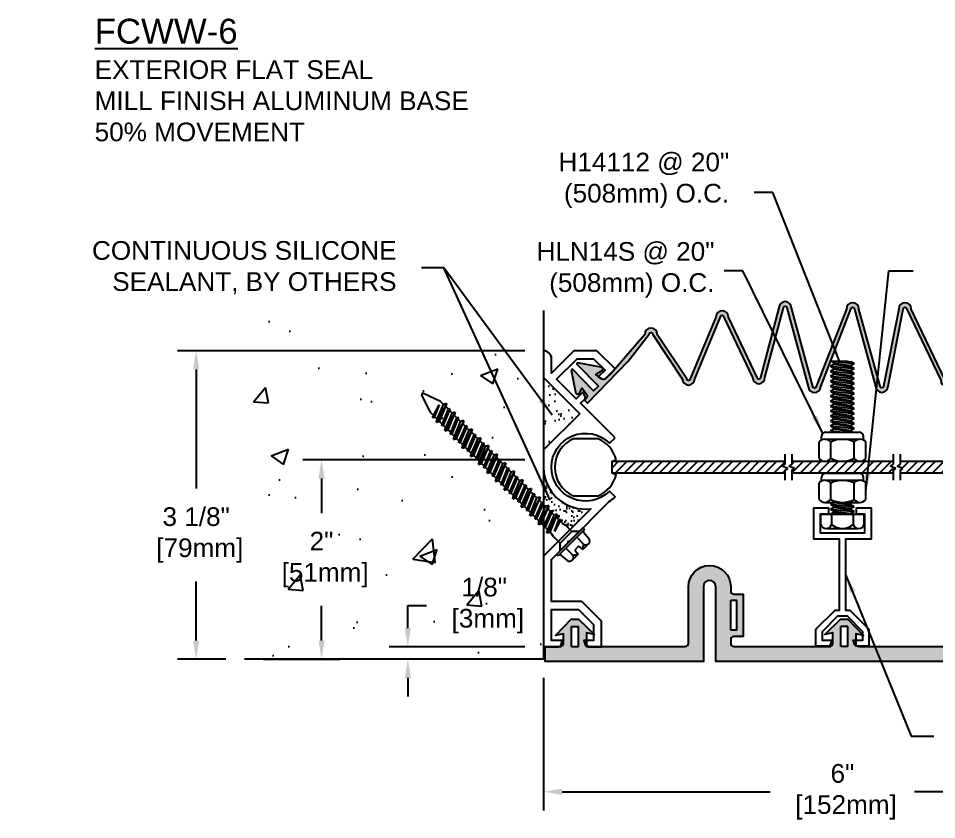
# Model space of a CAD drawing. Header units: inches. Extents: x 19.4 to 34.5, y 7.2 to 15.3.
# Drawn here: x 19.37 to 28.59, y 7.21 to 15.26 of the extents above; entities that cross this region are included whole.
import ezdxf

# ---------------------------------------------------------------- set-up
doc = ezdxf.new("R2010")
doc.units = ezdxf.units.IN
doc.header["$MEASUREMENT"] = 0
for name, color, linetype in [('Anchors', 4, 'Continuous'), ('Conditions', 1, 'Continuous'), ('Dimensions', 3, 'Continuous'), ('Fillers', 2, 'Continuous'), ('Metals', 7, 'Continuous'), ('Text', 2, 'Continuous')]:
    doc.layers.add(name, color=color, linetype=linetype)
doc.styles.add('Arial', font='arial.ttf')
doc.dimstyles.new('Arial', dxfattribs={"dimtxt": 0.1875, "dimasz": 0.1875, "dimexe": 0.1875, "dimexo": 0.1875, "dimgap": 0.1875, "dimtad": 0, "dimtih": 1, "dimtoh": 1, "dimdec": 4, "dimzin": 0, "dimdsep": 46, "dimlunit": 4, "dimtxsty": 'Arial', "dimcen": 0.1875, "dimadec": 0, "dimazin": 0, "dimtfac": 1, "dimtdec": 4, "dimtofl": 0, "dimtmove": 0, "dimatfit": 3, "dimfxl": 0, "dimfrac": 2, "dimtolj": 1, "dimtzin": 0, "dimarcsym": 0})

# ---------------------------------------------------------------- blocks, each defined once
blk = doc.blocks.new('SILW600')
h = blk.add_hatch(color=256)
h.paths.add_polyline_path([(6.4321, 4.9633), (6.4321, 5.0573), (6.5121, 5.0423), (6.3546, 5.2073), (6.2796, 5.2073), (6.1221, 5.0523), (6.2021, 5.0673), (6.2021, 4.9633, -0.414214), (6.1711, 4.9323), (5.2091, 4.9323, -0.414214), (5.1781, 4.9633), (5.1781, 5.0013, -0.414214), (5.2091, 5.0323), (5.3031, 5.0323), (5.3031, 5.4573), (5.2091, 5.4573, -0.414214), (5.1781, 5.4883), (5.1781, 5.5318, 1), (4.7531, 5.5318), (4.7531, 4.9633, -0.414214), (4.7221, 4.9323), (3.7601, 4.9323, -0.414214), (3.7291, 4.9633), (3.7291, 5.0673), (3.8091, 5.0523), (3.6516, 5.2073), (3.5766, 5.2073), (3.4191, 5.0423), (3.4991, 5.0573), (3.4991, 4.9633, -0.414214), (3.4681, 4.9323), (3.3171, 4.9323), (3.3171, 4.7823), (4.9031, 4.7823), (4.9031, 5.5318, -1), (5.0281, 5.5318), (5.0281, 4.7823), (7.6061, 4.7823), (7.6061, 5.5318, -1), (7.7311, 5.5318), (7.7311, 4.7823), (9.3171, 4.7823), (9.3171, 4.9323), (9.1661, 4.9323, -0.414214), (9.1351, 4.9633), (9.1351, 5.0573), (9.2151, 5.0423), (9.0576, 5.2073), (8.9826, 5.2073), (8.8251, 5.0523), (8.9051, 5.0673), (8.9051, 4.9633, -0.414214), (8.8741, 4.9323), (7.9121, 4.9323, -0.414214), (7.8811, 4.9633), (7.8811, 5.5318, 1), (7.4561, 5.5318), (7.4561, 5.4883, -0.414214), (7.4251, 5.4573), (7.3311, 5.4573), (7.3311, 5.0323), (7.4251, 5.0323, -0.414214), (7.4561, 5.0013), (7.4561, 4.9633, -0.414214), (7.4251, 4.9323), (6.4631, 4.9323, -0.414214)])
h.paths.add_polyline_path([(6.3521, 4.9323), (6.3521, 5.1323), (6.2821, 5.1323), (6.2821, 4.9323)], flags=17)
h.paths.add_polyline_path([(7.3936, 5.0948), (7.3936, 5.3948), (7.4561, 5.3948), (7.4561, 5.0948)], flags=16)
h.paths.add_polyline_path([(5.2406, 5.0948), (5.1781, 5.0948), (5.1781, 5.3948), (5.2406, 5.3948)], flags=16)
h.paths.add_polyline_path([(8.9851, 4.9323), (9.0551, 4.9323), (9.0551, 5.1323), (8.9851, 5.1323)], flags=17)
h.paths.add_polyline_path([(3.6491, 4.9323), (3.6491, 5.1323), (3.5791, 5.1323), (3.5791, 4.9323)], flags=17)
for p, q in [((5.1781, 5.0948), (5.1781, 5.3948)), ((5.2406, 5.3948), (5.1781, 5.3948)), ((5.2406, 5.0948), (5.2406, 5.3948)), ((7.3936, 5.0948), (7.3936, 5.3948)), ((7.3936, 5.3948), (7.4561, 5.3948)), ((7.4561, 5.0948), (7.4561, 5.3948)), ((3.5791, 4.9323), (3.5791, 5.1323)), ((3.5791, 5.1323), (3.6491, 5.1323)), ((3.6491, 4.9323), (3.6491, 5.1323)), ((5.2406, 5.0948), (5.1781, 5.0948)), ((6.2821, 4.9323), (6.2821, 5.1323)), ((6.3521, 5.1323), (6.2821, 5.1323)), ((6.3521, 4.9323), (6.3521, 5.1323)), ((7.3936, 5.0948), (7.4561, 5.0948)), ((8.9851, 4.9323), (8.9851, 5.1323)), ((9.0551, 5.1323), (8.9851, 5.1323)), ((9.0551, 4.9323), (9.0551, 5.1323)), ((3.5791, 4.9323), (3.6491, 4.9323)), ((6.3521, 4.9323), (6.2821, 4.9323)), ((9.0551, 4.9323), (8.9851, 4.9323))]:
    blk.add_line(p, q)
blk.add_lwpolyline([(3.7291, 4.9633, 0.414214), (3.7601, 4.9323), (4.7221, 4.9323, 0.414214), (4.7531, 4.9633), (4.7531, 5.5318, -1), (5.1781, 5.5318), (5.1781, 5.4883, 0.414214), (5.2091, 5.4573), (5.3031, 5.4573), (5.3031, 5.0323), (5.2091, 5.0323, 0.414214), (5.1781, 5.0013), (5.1781, 4.9633, 0.414214), (5.2091, 4.9323), (6.1711, 4.9323, 0.414214), (6.2021, 4.9633), (6.2021, 5.0673), (6.1221, 5.0523), (6.2796, 5.2073), (6.3546, 5.2073), (6.5121, 5.0423), (6.4321, 5.0573), (6.4321, 4.9633, 0.414214), (6.4631, 4.9323), (7.4251, 4.9323, 0.414214), (7.4561, 4.9633), (7.4561, 5.0013, 0.414214), (7.4251, 5.0323), (7.3311, 5.0323), (7.3311, 5.4573), (7.4251, 5.4573, 0.414214), (7.4561, 5.4883), (7.4561, 5.5318, -1), (7.8811, 5.5318), (7.8811, 4.9633, 0.414214), (7.9121, 4.9323), (8.8741, 4.9323, 0.414214), (8.9051, 4.9633), (8.9051, 5.0673), (8.8251, 5.0523), (8.9826, 5.2073), (9.0576, 5.2073), (9.2151, 5.0423), (9.1351, 5.0573), (9.1351, 4.9633, 0.414214), (9.1661, 4.9323), (9.3171, 4.9323), (9.3171, 4.7823), (7.7311, 4.7823), (7.7311, 5.5318, 1), (7.6061, 5.5318), (7.6061, 4.7823), (5.0281, 4.7823), (5.0281, 5.5318, 1), (4.9031, 5.5318), (4.9031, 4.7823), (3.3171, 4.7823), (3.3171, 4.9323), (3.4681, 4.9323, 0.414214), (3.4991, 4.9633), (3.4991, 5.0573), (3.4191, 5.0423), (3.5766, 5.2073), (3.6516, 5.2073), (3.8091, 5.0523), (3.7291, 5.0673)], format="xyb", close=True)
for p in [(5.273, 5.0323), (6.3171, 4.9323), (6.3171, 4.9323)]:
    blk.add_point(p)
blk = doc.blocks.new('*D12')
at = {"layer": 'Defpoints', "color": 0}
for p in [(24.643, 10.8248), (21.643, 8.8248), (22.4149, 8.8248)]:
    blk.add_point(p, dxfattribs=at)
at = {"layer": 'Dimensions', "color": 0, "lineweight": -2}
for p, q in [((24.4555, 10.8248), (22.2274, 10.8248)), ((22.4149, 10.6373), (22.4149, 10.2891)), ((22.4149, 9.0123), (22.4149, 9.3605)), ((21.8305, 8.8248), (22.6024, 8.8248))]:
    blk.add_line(p, q, dxfattribs=at)
at = {"layer": 'Dimensions', "color": 0}
for points in [[(22.3837, 10.6373), (22.4462, 10.6373), (22.4149, 10.8248)], [(22.3837, 9.0123), (22.4462, 9.0123), (22.4149, 8.8248)]]:
    blk.add_solid(points, dxfattribs=at)
at = {"layer": 'Dimensions', "color": 0, "insert": (22.4149, 9.8248), "char_height": 0.1875, "attachment_point": 5, "style": 'Arial'}
blk.add_mtext('\\A1;2"\\P [51mm]', dxfattribs=at)
blk = doc.blocks.new('Th316134')
for p, q in [((-0.1352, 1.779), (-0.129, 1.8501)), ((-0.0968, 1.8775), (-0.0272, 1.8775)), ((-0.0645, 1.7688), (-0.0645, 1.8501)), ((-0.0233, 1.8325), (-0.0272, 1.8775)), ((0.0232, 1.8325), (0.0272, 1.8775)), ((0.0272, 1.8775), (0.0967, 1.8775)), ((0.0645, 1.7688), (0.0645, 1.8501)), ((0.1352, 1.779), (0.129, 1.8501)), ((-0.0233, 1.8325), (0.0232, 1.8325)), ((-0.1568, 1.75), (-0.1568, 1.7688)), ((-0.1568, 1.7688), (0.1567, 1.7688)), ((-0.1568, 1.75), (0.1567, 1.75)), ((-0.1148, 1.75), (-0.0698, 1.705)), ((-0.0698, 1.705), (-0.0698, 1.6379)), ((-0.0698, 1.705), (0.0697, 1.705)), ((0.1148, 1.75), (0.0697, 1.705)), ((0.0697, 1.705), (0.0697, 1.6379)), ((0.1567, 1.7688), (0.1567, 1.75)), ((-0.0687, 1.6283), (-0.0633, 1.6023)), ((0.0687, 1.6283), (0.0633, 1.6023)), ((-0.0863, 1.5156), (0.0862, 1.5664)), ((-0.0737, 1.5664), (0.0321, 1.6029)), ((-0.0737, 1.5664), (-0.0623, 1.5726)), ((-0.0737, 1.5664), (-0.0623, 1.5602)), ((-0.0623, 1.5726), (0.0321, 1.6029)), ((0.0321, 1.6029), (-0.0623, 1.5602)), ((-0.0623, 1.5927), (-0.0623, 1.5726)), ((0.0623, 1.5793), (-0.0623, 1.5285)), ((-0.0623, 1.5602), (-0.0623, 1.5285)), ((0.0623, 1.5535), (-0.0623, 1.5027)), ((0.0623, 1.5927), (0.0623, 1.5793)), ((0.0862, 1.5664), (0.0623, 1.5793)), ((0.0862, 1.5664), (0.0623, 1.5535)), ((0.0623, 1.5535), (0.0623, 1.5218)), ((-0.0863, 1.5156), (-0.0623, 1.5285)), ((-0.0863, 1.5156), (-0.0623, 1.5027)), ((-0.0863, 1.4141), (0.0862, 1.4648)), ((-0.0737, 1.4648), (0.0737, 1.5156)), ((-0.0737, 1.4648), (-0.0623, 1.471)), ((-0.0737, 1.4648), (-0.0623, 1.4587)), ((-0.0623, 1.471), (0.0623, 1.5218)), ((0.0623, 1.5095), (-0.0623, 1.4587)), ((-0.0623, 1.5027), (-0.0623, 1.471)), ((0.0623, 1.4778), (-0.0623, 1.427)), ((0.0737, 1.5156), (0.0623, 1.5218)), ((0.0737, 1.5156), (0.0623, 1.5095)), ((0.0623, 1.5095), (0.0623, 1.4778)), ((0.0862, 1.4648), (0.0623, 1.4778)), ((0.0862, 1.4648), (0.0623, 1.4519)), ((-0.0863, 1.4141), (-0.0623, 1.427)), ((-0.0863, 1.4141), (-0.0623, 1.4011)), ((-0.0737, 1.3633), (0.0737, 1.4141)), ((-0.0623, 1.4587), (-0.0623, 1.427)), ((0.0623, 1.4519), (-0.0623, 1.4011)), ((-0.0623, 1.3694), (0.0623, 1.4202)), ((0.0623, 1.4079), (-0.0623, 1.3571)), ((-0.0623, 1.4011), (-0.0623, 1.3694)), ((0.0623, 1.4519), (0.0623, 1.4202)), ((0.0737, 1.4141), (0.0623, 1.4202)), ((0.0737, 1.4141), (0.0623, 1.4079)), ((0.0623, 1.4079), (0.0623, 1.3762)), ((-0.0863, 1.3125), (0.0862, 1.3633)), ((-0.0863, 1.3125), (-0.0623, 1.3254)), ((-0.0863, 1.3125), (-0.0623, 1.2996)), ((-0.0737, 1.3633), (-0.0623, 1.3694)), ((-0.0737, 1.3633), (-0.0623, 1.3571)), ((-0.0737, 1.2617), (0.0737, 1.3125)), ((0.0623, 1.3762), (-0.0623, 1.3254)), ((-0.0623, 1.3571), (-0.0623, 1.3254)), ((0.0623, 1.3504), (-0.0623, 1.2996)), ((-0.0623, 1.2679), (0.0623, 1.3187)), ((0.0862, 1.3633), (0.0623, 1.3762)), ((0.0862, 1.3633), (0.0623, 1.3504)), ((0.0623, 1.3504), (0.0623, 1.3187)), ((0.0737, 1.3125), (0.0623, 1.3187)), ((0.0737, 1.3125), (0.0623, 1.3063)), ((-0.0863, 1.2109), (0.0862, 1.2617)), ((-0.0737, 1.2617), (-0.0623, 1.2679)), ((-0.0737, 1.2617), (-0.0623, 1.2556)), ((0.0623, 1.3063), (-0.0623, 1.2556)), ((-0.0623, 1.2996), (-0.0623, 1.2679)), ((0.0623, 1.2746), (-0.0623, 1.2239)), ((-0.0623, 1.2556), (-0.0623, 1.2239)), ((0.0623, 1.2488), (-0.0623, 1.198)), ((0.0623, 1.3063), (0.0623, 1.2746)), ((0.0862, 1.2617), (0.0623, 1.2746)), ((0.0862, 1.2617), (0.0623, 1.2488)), ((0.0623, 1.2488), (0.0623, 1.2171)), ((-0.0863, 1.2109), (-0.0623, 1.2239)), ((-0.0863, 1.2109), (-0.0623, 1.198)), ((-0.0863, 1.1094), (0.0862, 1.1602)), ((-0.0737, 1.1602), (0.0737, 1.2109)), ((-0.0737, 1.1602), (-0.0623, 1.1663)), ((-0.0737, 1.1602), (-0.0623, 1.154)), ((-0.0623, 1.1663), (0.0623, 1.2171)), ((0.0623, 1.2048), (-0.0623, 1.154)), ((-0.0623, 1.198), (-0.0623, 1.1663)), ((0.0623, 1.1731), (-0.0623, 1.1223)), ((0.0737, 1.2109), (0.0623, 1.2171)), ((0.0737, 1.2109), (0.0623, 1.2048)), ((0.0623, 1.2048), (0.0623, 1.1731)), ((0.0862, 1.1602), (0.0623, 1.1731)), ((0.0862, 1.1602), (0.0623, 1.1472)), ((-0.0863, 1.1094), (-0.0623, 1.1223)), ((-0.0863, 1.1094), (-0.0623, 1.0965)), ((-0.0737, 1.0586), (0.0737, 1.1094)), ((-0.0623, 1.154), (-0.0623, 1.1223)), ((0.0623, 1.1472), (-0.0623, 1.0965)), ((-0.0623, 1.0648), (0.0623, 1.1155)), ((0.0623, 1.1032), (-0.0623, 1.0524)), ((-0.0623, 1.0965), (-0.0623, 1.0648)), ((0.0623, 1.1472), (0.0623, 1.1155)), ((0.0737, 1.1094), (0.0623, 1.1155)), ((0.0737, 1.1094), (0.0623, 1.1032)), ((0.0623, 1.1032), (0.0623, 1.0715)), ((-0.0863, 1.0078), (0.0862, 1.0586)), ((-0.0863, 1.0078), (-0.0623, 1.0207)), ((-0.0863, 1.0078), (-0.0623, 0.9949)), ((-0.0737, 1.0586), (-0.0623, 1.0648)), ((-0.0737, 1.0586), (-0.0623, 1.0524)), ((-0.0737, 0.957), (0.0737, 1.0078)), ((0.0623, 1.0715), (-0.0623, 1.0207)), ((-0.0623, 1.0524), (-0.0623, 1.0207)), ((0.0623, 1.0457), (-0.0623, 0.9949)), ((-0.0623, 0.9632), (0.0623, 1.014)), ((0.0623, 1.0016), (-0.0623, 0.9509)), ((0.0862, 1.0586), (0.0623, 1.0715)), ((0.0862, 1.0586), (0.0623, 1.0457)), ((0.0623, 1.0457), (0.0623, 1.014)), ((0.0737, 1.0078), (0.0623, 1.014)), ((0.0737, 1.0078), (0.0623, 1.0016)), ((0.0623, 1.0016), (0.0623, 0.97)), ((-0.0863, 0.9063), (0.0862, 0.957)), ((-0.0737, 0.957), (-0.0623, 0.9632)), ((-0.0737, 0.957), (-0.0623, 0.9509)), ((-0.0623, 0.9949), (-0.0623, 0.9632)), ((0.0623, 0.97), (-0.0623, 0.9192)), ((-0.0623, 0.9509), (-0.0623, 0.9192)), ((0.0623, 0.9441), (-0.0623, 0.8933)), ((0.0862, 0.957), (0.0623, 0.97)), ((0.0862, 0.957), (0.0623, 0.9441)), ((0.0623, 0.9441), (0.0623, 0.9124)), ((-0.0863, 0.9063), (-0.0623, 0.9192)), ((-0.0863, 0.9063), (-0.0623, 0.8933)), ((-0.0863, 0.8047), (0.0862, 0.8555)), ((-0.0737, 0.8555), (0.0737, 0.9063)), ((-0.0737, 0.8555), (-0.0623, 0.8616)), ((-0.0737, 0.8555), (-0.0623, 0.8493)), ((-0.0623, 0.8616), (0.0623, 0.9124)), ((0.0623, 0.9001), (-0.0623, 0.8493)), ((-0.0623, 0.8933), (-0.0623, 0.8616)), ((0.0623, 0.8684), (-0.0623, 0.8176)), ((-0.0623, 0.8493), (-0.0623, 0.8176)), ((0.0737, 0.9063), (0.0623, 0.9124)), ((0.0737, 0.9063), (0.0623, 0.9001)), ((0.0623, 0.9001), (0.0623, 0.8684)), ((0.0862, 0.8555), (0.0623, 0.8684)), ((0.0862, 0.8555), (0.0623, 0.8425)), ((-0.0863, 0.8047), (-0.0623, 0.8176)), ((-0.0863, 0.8047), (-0.0623, 0.7918)), ((-0.0737, 0.7539), (0.0737, 0.8047)), ((0.0623, 0.8425), (-0.0623, 0.7918)), ((-0.0623, 0.7601), (0.0623, 0.8109)), ((0.0623, 0.7985), (-0.0623, 0.7477)), ((-0.0623, 0.7918), (-0.0623, 0.7601)), ((0.0623, 0.8425), (0.0623, 0.8109)), ((0.0737, 0.8047), (0.0623, 0.8109)), ((0.0737, 0.8047), (0.0623, 0.7985)), ((0.0623, 0.7985), (0.0623, 0.7668)), ((-0.0863, 0.7031), (0.0862, 0.7539)), ((-0.0863, 0.7031), (-0.0623, 0.716)), ((-0.0863, 0.7031), (-0.0623, 0.6902)), ((-0.0737, 0.7539), (-0.0623, 0.7601)), ((-0.0737, 0.7539), (-0.0623, 0.7477)), ((-0.0737, 0.6602), (0.0737, 0.7109)), ((0.0623, 0.7668), (-0.0623, 0.716)), ((-0.0623, 0.7477), (-0.0623, 0.716)), ((0.0623, 0.741), (-0.0623, 0.6902)), ((-0.0623, 0.6663), (0.0623, 0.7171)), ((0.0623, 0.7048), (-0.0623, 0.654)), ((-0.0623, 0.698), (-0.0623, 0.6663)), ((0.0862, 0.7539), (0.0623, 0.7668)), ((0.0862, 0.7539), (0.0623, 0.741)), ((0.0623, 0.7488), (0.0623, 0.7171)), ((0.0737, 0.7109), (0.0623, 0.7171)), ((0.0737, 0.7109), (0.0623, 0.7048)), ((0.0623, 0.7048), (0.0623, 0.6731)), ((-0.0863, 0.6094), (0.0862, 0.6602)), ((-0.0863, 0.6094), (-0.0623, 0.6223)), ((-0.0737, 0.6602), (-0.0623, 0.6663)), ((-0.0737, 0.6602), (-0.0623, 0.654)), ((0.0623, 0.6731), (-0.0623, 0.6223)), ((-0.0623, 0.654), (-0.0623, 0.6223)), ((0.0623, 0.6472), (-0.0623, 0.5965)), ((0.0862, 0.6602), (0.0623, 0.6731)), ((0.0862, 0.6602), (0.0623, 0.6472)), ((0.0623, 0.6472), (0.0623, 0.6155)), ((-0.0863, 0.6094), (-0.0623, 0.5965)), ((-0.0863, 0.5078), (0.0862, 0.5586)), ((-0.0737, 0.5586), (0.0737, 0.6094)), ((-0.0737, 0.5586), (-0.0623, 0.5648)), ((-0.0737, 0.5586), (-0.0623, 0.5524)), ((-0.0623, 0.5648), (0.0623, 0.6155)), ((0.0623, 0.6032), (-0.0623, 0.5524)), ((-0.0623, 0.5965), (-0.0623, 0.5648)), ((0.0623, 0.5715), (-0.0623, 0.5207)), ((-0.0623, 0.5524), (-0.0623, 0.5207)), ((0.0623, 0.5457), (-0.0623, 0.4949)), ((0.0737, 0.6094), (0.0623, 0.6155)), ((0.0737, 0.6094), (0.0623, 0.6032)), ((0.0623, 0.6032), (0.0623, 0.5715)), ((0.0862, 0.5586), (0.0623, 0.5715)), ((0.0862, 0.5586), (0.0623, 0.5457)), ((0.0623, 0.5457), (0.0623, 0.514)), ((-0.0863, 0.5078), (-0.0623, 0.5207)), ((-0.0863, 0.5078), (-0.0623, 0.4949)), ((-0.0737, 0.457), (0.0737, 0.5078)), ((-0.0737, 0.457), (-0.0623, 0.4632)), ((-0.0623, 0.4632), (0.0623, 0.514)), ((0.0623, 0.5016), (-0.0623, 0.4509)), ((-0.0623, 0.4949), (-0.0623, 0.4632)), ((0.0623, 0.47), (-0.0623, 0.4192)), ((0.0737, 0.5078), (0.0623, 0.514)), ((0.0737, 0.5078), (0.0623, 0.5016)), ((0.0623, 0.5016), (0.0623, 0.47)), ((0.0862, 0.457), (0.0623, 0.47)), ((-0.0863, 0.4063), (0.0862, 0.457)), ((-0.0863, 0.4063), (-0.0623, 0.4192)), ((-0.0863, 0.4063), (-0.0623, 0.3933)), ((-0.0737, 0.457), (-0.0623, 0.4509)), ((-0.0737, 0.3555), (0.0737, 0.4063)), ((-0.0623, 0.4509), (-0.0623, 0.4192)), ((0.0623, 0.4441), (-0.0623, 0.3933)), ((-0.0623, 0.3616), (0.0623, 0.4124)), ((0.0623, 0.4001), (-0.0623, 0.3493)), ((-0.0623, 0.3933), (-0.0623, 0.3616)), ((0.0862, 0.457), (0.0623, 0.4441)), ((0.0623, 0.4441), (0.0623, 0.4124)), ((0.0737, 0.4063), (0.0623, 0.4124)), ((0.0737, 0.4063), (0.0623, 0.4001)), ((0.0623, 0.4001), (0.0623, 0.3684)), ((-0.0863, 0.3047), (0.0862, 0.3555)), ((-0.0863, 0.3047), (-0.0623, 0.3176)), ((-0.0737, 0.3555), (-0.0623, 0.3616)), ((-0.0737, 0.3555), (-0.0623, 0.3493)), ((0.0623, 0.3684), (-0.0623, 0.3176)), ((-0.0623, 0.3493), (-0.0623, 0.3176)), ((0.0623, 0.3425), (-0.0623, 0.2918)), ((-0.0623, 0.2601), (0.0623, 0.3109)), ((0.0862, 0.3555), (0.0623, 0.3684)), ((0.0862, 0.3555), (0.0623, 0.3425)), ((0.0623, 0.3425), (0.0623, 0.3109)), ((0.0737, 0.3047), (0.0623, 0.3109)), ((-0.0863, 0.3047), (-0.0623, 0.2918)), ((-0.0863, 0.2031), (0.0862, 0.2539)), ((-0.0737, 0.2539), (0.0737, 0.3047)), ((-0.0737, 0.2539), (-0.0623, 0.2601)), ((-0.0737, 0.2539), (-0.0623, 0.2477)), ((0.0623, 0.2985), (-0.0623, 0.2477)), ((-0.0623, 0.2918), (-0.0623, 0.2601)), ((0.0623, 0.2668), (-0.0623, 0.216)), ((-0.0623, 0.2477), (-0.0623, 0.216)), ((0.0623, 0.241), (-0.0623, 0.1902)), ((0.0737, 0.3047), (0.0623, 0.2985)), ((0.0623, 0.2985), (0.0623, 0.2668)), ((0.0862, 0.2539), (0.0623, 0.2668)), ((0.0862, 0.2539), (0.0623, 0.241)), ((0.0623, 0.241), (0.0623, 0.2093)), ((-0.0863, 0.2031), (-0.0623, 0.216)), ((-0.0863, 0.2031), (-0.0623, 0.1902)), ((-0.0623, 0.1902), (-0.0623, 0.1643)), ((-0.0335, 0.1662), (0.0623, 0.2093)), ((-0.0335, 0.1662), (0.0737, 0.2031)), ((0.0623, 0.197), (-0.0335, 0.1662)), ((0.0737, 0.2031), (0.0623, 0.2093)), ((0.0737, 0.2031), (0.0623, 0.197)), ((0.0623, 0.197), (0.0623, 0.1643)), ((-0.0596, 0.149), (-0.0096, 0.0062)), ((0.0596, 0.149), (0.0096, 0.0062))]:
    blk.add_line(p, q)
for centre, radius, start, end in [((-0.0968, 1.8448), 0.0327, 9.28497, 170.71503), ((0, 1.7879), 0.0896, 107.42152, 136.04074), ((0, 1.7879), 0.0896, 43.95926, 72.57848), ((0.0967, 1.8448), 0.0327, 9.28497, 170.71503), ((-0.1464, 1.78), 0.0112, 270, 355), ((0.1464, 1.78), 0.0112, 185, 270), ((-0.0233, 1.6379), 0.0465, 180, 191.9357), ((0.0232, 1.6379), 0.0465, 348.0643, 0), ((-0.1088, 1.5927), 0.0465, 0, 11.9357), ((0.1088, 1.5927), 0.0465, 168.0643, 180), ((-0.0158, 0.1643), 0.0465, 180, 199.30575), ((0.0158, 0.1643), 0.0465, 340.69425, 0), ((0, 0.0106), 0.0106, 204.10008, 335.89992)]:
    blk.add_arc(centre, radius, start, end)
blk = doc.blocks.new('*D13')
at = {"layer": 'Defpoints', "color": 0}
for p in [(24.643, 8.8248), (30.643, 8.8248), (24.643, 7.4944)]:
    blk.add_point(p, dxfattribs=at)
at = {"layer": 'Dimensions', "color": 0, "lineweight": -2}
for p, q in [((24.643, 8.6373), (24.643, 7.3069)), ((30.643, 8.6373), (30.643, 7.3069)), ((24.8305, 7.4944), (26.9182, 7.4944)), ((30.4555, 7.4944), (28.3679, 7.4944))]:
    blk.add_line(p, q, dxfattribs=at)
at = {"layer": 'Dimensions', "color": 0}
for points in [[(24.8305, 7.5256), (24.8305, 7.4631), (24.643, 7.4944)], [(30.4555, 7.5256), (30.4555, 7.4631), (30.643, 7.4944)]]:
    blk.add_solid(points, dxfattribs=at)
at = {"layer": 'Dimensions', "color": 0, "insert": (27.643, 7.4944), "char_height": 0.1875, "attachment_point": 5, "style": 'Arial'}
blk.add_mtext('\\A1;6"\\P [152mm]', dxfattribs=at)
blk = doc.blocks.new('*D14')
at = {"layer": 'Defpoints', "color": 0}
for p in [(24.6435, 11.9198), (21.1569, 8.8248), (21.643, 8.8248)]:
    blk.add_point(p, dxfattribs=at)
at = {"layer": 'Dimensions', "color": 0, "lineweight": -2}
for p, q in [((24.456, 11.9198), (20.9694, 11.9198)), ((21.1569, 11.7323), (21.1569, 10.5364)), ((21.1569, 9.0123), (21.1569, 9.6054)), ((21.4555, 8.8248), (20.9694, 8.8248))]:
    blk.add_line(p, q, dxfattribs=at)
at = {"layer": 'Dimensions', "color": 0}
for points in [[(21.1257, 11.7323), (21.1882, 11.7323), (21.1569, 11.9198)], [(21.1257, 9.0123), (21.1882, 9.0123), (21.1569, 8.8248)]]:
    blk.add_solid(points, dxfattribs=at)
at = {"layer": 'Dimensions', "color": 0, "insert": (21.1569, 10.0709), "char_height": 0.1875, "attachment_point": 5, "style": 'Arial'}
blk.add_mtext('\\A1;3 1/8"\\P [79mm]', dxfattribs=at)
blk = doc.blocks.new('*D15')
at = {"layer": 'Defpoints', "color": 0}
for p in [(24.643, 8.9498), (23.2813, 8.8248), (24.643, 8.8248)]:
    blk.add_point(p, dxfattribs=at)
at = {"layer": 'Dimensions', "color": 0, "lineweight": -2}
for p, q in [((23.2813, 9.1373), (23.2813, 9.3637)), ((23.2813, 9.3637), (23.4688, 9.3637)), ((24.4555, 8.9498), (23.0938, 8.9498)), ((24.4555, 8.8248), (23.0938, 8.8248)), ((23.2813, 8.6373), (23.2813, 8.4498))]:
    blk.add_line(p, q, dxfattribs=at)
at = {"layer": 'Dimensions', "color": 0}
for points in [[(23.25, 9.1373), (23.3125, 9.1373), (23.2813, 8.9498)], [(23.25, 8.6373), (23.3125, 8.6373), (23.2813, 8.8248)]]:
    blk.add_solid(points, dxfattribs=at)
at = {"layer": 'Dimensions', "color": 0, "insert": (24.048, 9.3637), "char_height": 0.1875, "attachment_point": 5, "style": 'Arial'}
blk.add_mtext('\\A1;1/8"\\P [3mm]', dxfattribs=at)
blk = doc.blocks.new('NUTS&BOLT')
for p, q in [((6.5307, 8.1329), (6.5647, 8.1526)), ((6.5307, 8.1329), (6.7687, 8.1079)), ((6.5307, 8.1329), (6.5647, 8.1133)), ((6.5398, 8.1829), (6.7687, 8.1579)), ((6.5398, 8.1829), (6.6981, 8.1829)), ((6.5398, 8.1829), (6.5647, 8.1633)), ((6.5647, 8.1633), (6.7347, 8.1383)), ((6.5647, 8.1526), (6.5647, 8.1633)), ((6.5647, 8.1526), (6.7347, 8.1276)), ((6.5647, 8.1133), (6.7347, 8.0883)), ((6.5647, 8.1026), (6.5647, 8.1133)), ((6.6981, 8.1829), (6.7347, 8.1776)), ((6.7687, 8.1579), (6.7347, 8.1776)), ((6.7687, 8.1579), (6.7347, 8.1383)), ((6.7347, 8.1276), (6.7347, 8.1383)), ((6.7687, 8.1079), (6.7347, 8.1276)), ((6.5307, 8.0829), (6.5647, 8.1026)), ((6.5307, 8.0829), (6.7687, 8.0579)), ((6.5307, 8.0829), (6.5647, 8.0633)), ((6.5307, 8.0329), (6.5647, 8.0526)), ((6.5307, 8.0329), (6.7687, 8.0079)), ((6.5307, 8.0329), (6.5647, 8.0133)), ((6.5647, 8.1026), (6.7347, 8.0776)), ((6.5647, 8.0633), (6.7347, 8.0383)), ((6.5647, 8.0526), (6.5647, 8.0633)), ((6.5647, 8.0526), (6.7347, 8.0276)), ((6.7687, 8.1079), (6.7347, 8.0883)), ((6.7347, 8.0776), (6.7347, 8.0883)), ((6.7687, 8.0579), (6.7347, 8.0776)), ((6.7687, 8.0579), (6.7347, 8.0383)), ((6.7347, 8.0276), (6.7347, 8.0383)), ((6.7687, 8.0079), (6.7347, 8.0276)), ((6.5307, 7.9829), (6.5647, 8.0026)), ((6.5307, 7.9829), (6.7687, 7.9579)), ((6.5307, 7.9829), (6.5647, 7.9633)), ((6.5307, 7.9329), (6.5647, 7.9526)), ((6.5307, 7.9329), (6.7687, 7.9079)), ((6.5307, 7.9329), (6.5647, 7.9133)), ((6.5647, 8.0133), (6.7347, 7.9883)), ((6.5647, 8.0026), (6.5647, 8.0133)), ((6.5647, 8.0026), (6.7347, 7.9776)), ((6.5647, 7.9633), (6.7347, 7.9383)), ((6.5647, 7.9526), (6.5647, 7.9633)), ((6.5647, 7.9526), (6.7347, 7.9276)), ((6.7687, 8.0079), (6.7347, 7.9883)), ((6.7347, 7.9776), (6.7347, 7.9883)), ((6.7687, 7.9579), (6.7347, 7.9776)), ((6.7687, 7.9579), (6.7347, 7.9383)), ((6.7347, 7.9276), (6.7347, 7.9383)), ((6.7687, 7.9079), (6.7347, 7.9276)), ((6.5307, 7.8829), (6.5647, 7.9026)), ((6.5307, 7.8829), (6.7687, 7.8579)), ((6.5307, 7.8829), (6.5647, 7.8633)), ((6.5307, 7.8329), (6.5647, 7.8526)), ((6.5647, 7.9133), (6.7347, 7.8883)), ((6.5647, 7.9026), (6.5647, 7.9133)), ((6.5647, 7.9026), (6.7347, 7.8776)), ((6.5647, 7.8633), (6.7347, 7.8383)), ((6.5647, 7.8526), (6.5647, 7.8633)), ((6.5647, 7.8526), (6.7347, 7.8276)), ((6.7687, 7.9079), (6.7347, 7.8883)), ((6.7347, 7.8776), (6.7347, 7.8883)), ((6.7687, 7.8579), (6.7347, 7.8776)), ((6.7687, 7.8579), (6.7347, 7.8383)), ((6.7347, 7.8276), (6.7347, 7.8383)), ((6.5307, 7.8329), (6.7687, 7.8079)), ((6.5307, 7.8329), (6.5647, 7.8133)), ((6.5307, 7.7829), (6.5647, 7.8026)), ((6.5307, 7.7829), (6.7687, 7.7579)), ((6.5307, 7.7829), (6.5647, 7.7633)), ((6.5307, 7.7329), (6.5647, 7.7526)), ((6.5647, 7.8133), (6.7347, 7.7883)), ((6.5647, 7.8026), (6.5647, 7.8133)), ((6.5647, 7.8026), (6.7347, 7.7776)), ((6.5647, 7.7633), (6.7347, 7.7383)), ((6.5647, 7.7526), (6.5647, 7.7633)), ((6.5647, 7.7526), (6.7347, 7.7276)), ((6.7687, 7.8079), (6.7347, 7.8276)), ((6.7687, 7.8079), (6.7347, 7.7883)), ((6.7347, 7.7776), (6.7347, 7.7883)), ((6.7687, 7.7579), (6.7347, 7.7776)), ((6.7687, 7.7579), (6.7347, 7.7383)), ((6.5307, 7.7329), (6.7687, 7.7079)), ((6.5307, 7.7329), (6.5647, 7.7133)), ((6.5307, 7.6829), (6.5647, 7.7026)), ((6.5307, 7.6829), (6.7687, 7.6579)), ((6.5307, 7.6829), (6.5647, 7.6633)), ((6.5307, 7.6329), (6.5647, 7.6526)), ((6.5647, 7.7133), (6.7347, 7.6883)), ((6.5647, 7.7026), (6.5647, 7.7133)), ((6.5647, 7.7026), (6.7347, 7.6776)), ((6.5647, 7.6633), (6.7347, 7.6383)), ((6.5647, 7.6526), (6.5647, 7.6633)), ((6.5647, 7.6526), (6.7347, 7.6276)), ((6.7347, 7.7276), (6.7347, 7.7383)), ((6.7687, 7.7079), (6.7347, 7.7276)), ((6.7687, 7.7079), (6.7347, 7.6883)), ((6.7347, 7.6776), (6.7347, 7.6883)), ((6.7687, 7.6579), (6.7347, 7.6776)), ((6.7687, 7.6579), (6.7347, 7.6383)), ((6.5307, 7.6329), (6.7687, 7.6079)), ((6.5307, 7.6329), (6.5647, 7.6133)), ((6.5307, 7.5829), (6.5647, 7.6026)), ((6.5307, 7.5829), (6.7687, 7.5579)), ((6.5307, 7.5829), (6.5647, 7.5633)), ((6.5647, 7.6133), (6.7347, 7.5883)), ((6.5647, 7.6026), (6.5647, 7.6133)), ((6.5647, 7.6026), (6.7347, 7.5776)), ((6.5647, 7.5633), (6.7347, 7.5383)), ((6.5647, 7.5526), (6.5647, 7.5633)), ((6.7347, 7.6276), (6.7347, 7.6383)), ((6.7687, 7.6079), (6.7347, 7.6276)), ((6.7687, 7.6079), (6.7347, 7.5883)), ((6.7347, 7.5776), (6.7347, 7.5883)), ((6.7687, 7.5579), (6.7347, 7.5776)), ((6.7687, 7.5579), (6.7347, 7.5383)), ((6.4818, 7.47), (6.8175, 7.47)), ((6.5307, 7.5329), (6.5647, 7.5526)), ((6.5307, 7.5329), (6.7687, 7.5079)), ((6.5307, 7.5329), (6.5647, 7.5133)), ((6.5307, 7.4829), (6.5647, 7.5026)), ((6.5307, 7.4829), (6.553, 7.47)), ((6.5307, 7.4829), (6.6535, 7.47)), ((6.5647, 7.5526), (6.7347, 7.5276)), ((6.5647, 7.5133), (6.7347, 7.4883)), ((6.5647, 7.5026), (6.5647, 7.5133)), ((6.5647, 7.5026), (6.7347, 7.4776)), ((6.7347, 7.5276), (6.7347, 7.5383)), ((6.7687, 7.5079), (6.7347, 7.5276)), ((6.7687, 7.5079), (6.7347, 7.4883)), ((6.7347, 7.4776), (6.7347, 7.4883)), ((6.7477, 7.47), (6.7347, 7.4776)), ((6.44, 7.3914), (6.44, 7.4282)), ((6.4738, 7.3997), (6.8255, 7.3997)), ((6.8593, 7.3914), (6.8593, 7.4282)), ((6.4152, 7.208), (6.4152, 7.3697)), ((6.5324, 7.208), (6.5324, 7.3697)), ((6.7669, 7.208), (6.7669, 7.3697)), ((6.8842, 7.208), (6.8842, 7.3697)), ((6.4738, 7.178), (6.8255, 7.178)), ((6.44, 6.9794), (6.44, 7.0162)), ((6.4818, 7.058), (6.8175, 7.058)), ((6.8593, 6.9794), (6.8593, 7.0162)), ((6.4152, 6.796), (6.4152, 6.9577)), ((6.4738, 6.9877), (6.8255, 6.9877)), ((6.5324, 6.796), (6.5324, 6.9577)), ((6.7669, 6.796), (6.7669, 6.9577)), ((6.8842, 6.796), (6.8842, 6.9577)), ((6.4738, 6.766), (6.8255, 6.766)), ((6.5307, 6.7477), (6.5623, 6.766)), ((6.5307, 6.7477), (6.7687, 6.7227)), ((6.5307, 6.7477), (6.5647, 6.7281)), ((6.5647, 6.7281), (6.7347, 6.7031)), ((6.5647, 6.7174), (6.5647, 6.7281)), ((6.5739, 6.766), (6.7347, 6.7424)), ((6.6469, 6.766), (6.7347, 6.7531)), ((6.757, 6.766), (6.7347, 6.7531)), ((6.7347, 6.7424), (6.7347, 6.7531)), ((6.7687, 6.7227), (6.7347, 6.7424)), ((6.4322, 6.6481), (6.8672, 6.6481)), ((6.4322, 6.5441), (6.4322, 6.6481)), ((6.5307, 6.6977), (6.5647, 6.7174)), ((6.5307, 6.6977), (6.7687, 6.6727)), ((6.5307, 6.6977), (6.5647, 6.6781)), ((6.5307, 6.6477), (6.5647, 6.6674)), ((6.5409, 6.6481), (6.5409, 6.5441)), ((6.5647, 6.7174), (6.7347, 6.6924)), ((6.5647, 6.6781), (6.7347, 6.6531)), ((6.5647, 6.6674), (6.5647, 6.6781)), ((6.5647, 6.6674), (6.6955, 6.6481)), ((6.7687, 6.7227), (6.7347, 6.7031)), ((6.7687, 6.7227), (6.7347, 6.7031)), ((6.7347, 6.6924), (6.7347, 6.7031)), ((6.7687, 6.6727), (6.7347, 6.6924)), ((6.7687, 6.6727), (6.7347, 6.6531)), ((6.7433, 6.6481), (6.7347, 6.6531)), ((6.7584, 6.6481), (6.7584, 6.5441)), ((6.8672, 6.5441), (6.8672, 6.6481)), ((6.4947, 6.5041), (6.8047, 6.5041))]:
    blk.add_line(p, q)
for centre, radius, start, end in [((6.4818, 7.4282), 0.0418, 90, 180), ((6.8175, 7.4282), 0.0418, 0, 90), ((6.4738, 7.3275), 0.0723, 35.77511, 144.22489), ((6.6497, 7.1557), 0.244, 61.28133, 118.71867), ((6.8255, 7.3275), 0.0723, 35.77511, 144.22489), ((6.4738, 7.2503), 0.0723, 215.77511, 324.22489), ((6.6497, 7.422), 0.244, 241.28133, 298.71867), ((6.8255, 7.2503), 0.0723, 215.77511, 324.22489), ((6.4818, 7.0162), 0.0418, 90, 180), ((6.8175, 7.0162), 0.0418, 0, 90), ((6.4738, 6.9155), 0.0723, 35.77511, 144.22489), ((6.6497, 6.7437), 0.244, 61.28133, 118.71867), ((6.8255, 6.9155), 0.0723, 35.77511, 144.22489), ((6.4738, 6.8383), 0.0723, 215.77511, 324.22489), ((6.6497, 7.01), 0.244, 241.28133, 298.71867), ((6.8255, 6.8383), 0.0723, 215.77511, 324.22489), ((6.4865, 6.5611), 0.057, 197.32121, 342.67879), ((6.6497, 6.672), 0.1678, 229.61133, 310.38867), ((6.8128, 6.5611), 0.057, 197.32121, 342.67879)]:
    blk.add_arc(centre, radius, start, end)
blk = doc.blocks.new('ral7')
blk.add_lwpolyline([(1.8814, -0.6283), (1.8814, -0.8005), (1.7648, -0.8005, -0.339454), (1.7348, -0.7775), (1.7244, -0.7385), (1.8194, -0.7385), (1.8194, -0.654), (1.6644, -0.499), (1.5663, -0.499), (1.4114, -0.654), (1.4114, -0.7385), (1.5064, -0.7385), (1.4959, -0.7775, -0.339454), (1.466, -0.8005), (1.3494, -0.8005), (1.3494, -0.6283), (1.5407, -0.437), (1.5844, -0.437), (1.5844, 0.2745), (1.3284, 0.2745), (1.3284, 0.5885), (1.4754, 0.5885), (1.4754, 0.5265), (1.3904, 0.5265), (1.3904, 0.3365), (1.8404, 0.3365), (1.8404, 0.5265), (1.7554, 0.5265), (1.7554, 0.5885), (1.9024, 0.5885), (1.9024, 0.2745), (1.6464, 0.2745), (1.6464, -0.437), (1.6901, -0.437)], format="xyb", close=True)
blk = doc.blocks.new('RAL5')
blk.add_lwpolyline([(0.7175, 2.0978), (0.3724, 2.4429), (0.411, 2.4815, 0.339454), (0.416, 2.5189), (0.3958, 2.5539), (0.3286, 2.4867), (0.1314, 2.6839), (0.3376, 2.89), (0.5023, 2.89), (0.6171, 2.7752), (0.5499, 2.708), (0.5849, 2.6878, 0.339454), (0.6223, 2.6928), (0.7175, 2.788), (0.5355, 2.97), (0.3044, 2.97), (0.08, 2.7456), (0.08, 2.8905, 0.414214), (0.0005, 2.97), (0, 2.97), (0, 2.7022), (0.3634, 2.3388), (0, 1.9755), (0, 1.7977, 0.450829), (0.4753, 1.385), (0, 0.9098), (0, 0), (0.1476, 0, 0.339454), (0.1775, 0.023), (0.188, 0.062), (0.08, 0.062), (0.08, 0.375), (0.3503, 0.375), (0.501, 0.2243), (0.501, 0.062), (0.406, 0.062), (0.4165, 0.023, 0.339454), (0.4464, 0), (0.581, 0), (0.581, 0.2575), (0.3835, 0.455), (0.08, 0.455), (0.08, 0.8766), (0.2486, 1.0452), (0.2486, 1.0594), (0.2628, 1.0594), (0.6603, 1.4569, 0.044547), (0.7175, 1.5049), (0.6608, 1.5614, -2.420133), (0.6608, 2.0414), (0.7175, 2.0978)], format="xyb")
blk = doc.blocks.new('SB12')
h = blk.add_hatch()
h.set_pattern_fill('ANSI31', color=256, scale=0.5, style=0)
h.paths.add_polyline_path([(4.0046, 6.7681), (4.0046, 6.6481), (5.7388, 6.6481), (5.7388, 6.6781), (5.7676, 6.6972), (5.71, 6.719), (5.7388, 6.7381), (5.7388, 6.7681)])
h.paths.add_polyline_path([(5.8088, 6.7681), (5.8088, 6.7381), (5.78, 6.719), (5.8376, 6.6972), (5.8088, 6.6781), (5.8088, 6.6481), (6.8258, 6.6481), (6.8258, 6.6781), (6.8546, 6.6972), (6.797, 6.719), (6.8258, 6.7381), (6.8258, 6.7681)])
h.paths.add_polyline_path([(6.8958, 6.7681), (6.8958, 6.7381), (6.867, 6.719), (6.9246, 6.6972), (6.8958, 6.6781), (6.8958, 6.6481), (9.1208, 6.6481), (9.1208, 6.7681)])
for p, q in [((5.7388, 6.8381), (5.7388, 6.7381)), ((5.8088, 6.8381), (5.8088, 6.7381)), ((6.8258, 6.8381), (6.8258, 6.7381)), ((6.8958, 6.8381), (6.8958, 6.7381)), ((5.7388, 6.7381), (5.71, 6.719)), ((5.8088, 6.7381), (5.78, 6.719)), ((6.8258, 6.7381), (6.797, 6.719)), ((6.8958, 6.7381), (6.867, 6.719)), ((5.7676, 6.6972), (5.71, 6.719)), ((5.7388, 6.6781), (5.7676, 6.6972)), ((5.7388, 6.6781), (5.7388, 6.5781)), ((5.8376, 6.6972), (5.78, 6.719)), ((5.8088, 6.6781), (5.8376, 6.6972)), ((5.8088, 6.6781), (5.8088, 6.5781)), ((6.8546, 6.6972), (6.797, 6.719)), ((6.8258, 6.6781), (6.8546, 6.6972)), ((6.8258, 6.6781), (6.8258, 6.5781)), ((6.9246, 6.6972), (6.867, 6.719)), ((6.8958, 6.6781), (6.9246, 6.6972)), ((6.8958, 6.6781), (6.8958, 6.5781))]:
    blk.add_line(p, q)
for points in [[(4.0456, 6.7824, 0.233897), (3.8671, 6.9945), (3.6171, 6.9945, 0.654654), (3.6171, 6.4217), (3.8671, 6.4217, 0.233897), (4.0456, 6.6337), (4.0046, 6.6481), (4.0046, 6.7681)], [(9.1208, 6.7824), (8.6126, 6.7824, -0.233897), (8.7911, 6.9945), (9.0411, 6.9945, -0.654654), (9.0411, 6.4217), (8.7911, 6.4217, -0.233897), (8.6126, 6.6337), (9.1208, 6.6337)]]:
    blk.add_lwpolyline(points, format="xyb", close=True)
for points in [[(4.0046, 6.7681), (5.7388, 6.7681)], [(5.8088, 6.7681), (6.8258, 6.7681)], [(6.8958, 6.7681), (9.1208, 6.7681)], [(5.7388, 6.6481), (4.0046, 6.6481)], [(6.8258, 6.6481), (5.8088, 6.6481)], [(9.1208, 6.6481), (6.8958, 6.6481)]]:
    blk.add_lwpolyline(points)
blk = doc.blocks.new('bs800')
at = {"layer": 'Text'}
blk.add_hatch(color=256, dxfattribs=at).paths.add_polyline_path([(5.8716, 6.4417, 1), (5.9966, 6.4417), (6.2996, 7.2181, -1), (6.3346, 7.2181), (6.5468, 6.4439, 1), (6.6718, 6.4439), (6.8245, 7.2181, -1), (6.8595, 7.2181), (7.2007, 6.5052, 1), (7.3257, 6.5052), (7.5526, 7.2117, -0.91191), (7.5875, 7.2147), (7.8455, 6.483, 1), (7.9705, 6.483), (8.2752, 7.1366, -0.91191), (8.3101, 7.1396), (8.7242, 6.5341), (8.9716, 6.2857), (9.0034, 6.3175), (8.99, 6.3309, -0.379282), (8.9812, 6.378), (9.0265, 6.4379), (9.0606, 6.3675, 0.684825), (9.0948, 6.3826), (9.1363, 6.6165, 0.67662), (9.1192, 6.6238), (8.9115, 6.4094), (8.862, 6.4589), (9.0777, 6.6587, 0.637589), (9.0715, 6.6758), (8.8435, 6.6349, 0.699658), (8.8276, 6.6008), (8.8888, 6.5666), (8.8333, 6.5259, -0.38065), (8.7827, 6.5288), (8.7598, 6.55), (8.3552, 7.1366, 1), (8.2302, 7.1366), (7.9255, 6.483, -1), (7.8905, 6.483), (7.6326, 7.2117, 1), (7.5076, 7.2117), (7.2807, 6.5052, -1), (7.2457, 6.5052), (6.9045, 7.2181, 1), (6.7795, 7.2181), (6.6268, 6.4439, -1), (6.5918, 6.4439), (6.3796, 7.2181, 1), (6.2546, 7.2181), (5.9516, 6.4417, -1), (5.9166, 6.4417), (5.7024, 7.2307, 1), (5.5774, 7.2307), (5.3921, 6.5306, -1), (5.3571, 6.5306), (5.0696, 7.1381, 1), (4.9446, 7.1381), (4.6874, 6.5178, -1), (4.6524, 6.5178), (4.3554, 6.9638, 1), (4.2304, 6.9638), (3.8921, 6.5714), (3.8403, 6.5195, -0.414214), (3.7964, 6.5195), (3.7388, 6.5618), (3.8044, 6.6014, 0.699658), (3.7885, 6.6355), (3.5568, 6.6783, 0.637589), (3.5506, 6.6612), (3.7663, 6.4455), (3.7168, 6.396), (3.5091, 6.6104, 0.67662), (3.4921, 6.6031), (3.5365, 6.3837, 0.684825), (3.5706, 6.3687), (3.6019, 6.4245), (3.6471, 6.3646, -0.379282), (3.6383, 6.3176), (3.6249, 6.3041), (3.6567, 6.2723), (4.0637, 6.6938), (4.2755, 6.9669, -0.91191), (4.3104, 6.9638), (4.6074, 6.5178, 1), (4.7324, 6.5178), (4.9897, 7.1411, -0.91191), (5.0246, 7.1381), (5.3121, 6.5306, 1), (5.4371, 6.5306), (5.6224, 7.2307, -1), (5.6574, 7.2307)])
at = {"layer": 'Fillers'}
blk.add_lwpolyline([(5.9516, 6.4417, -1), (5.9166, 6.4417), (5.7024, 7.2307, 1), (5.5774, 7.2307), (5.3921, 6.5306, -1), (5.3571, 6.5306), (5.0696, 7.1381, 1), (4.9446, 7.1381), (4.6874, 6.5178, -1), (4.6524, 6.5178), (4.3554, 6.9638, 1), (4.2304, 6.9638), (3.8921, 6.5714), (3.8403, 6.5195, -0.414214), (3.7964, 6.5195), (3.7388, 6.5618), (3.8044, 6.6014, 0.699658), (3.7885, 6.6355), (3.5568, 6.6783, 0.637589), (3.5506, 6.6612), (3.7663, 6.4455), (3.7168, 6.396), (3.5091, 6.6104, 0.67662), (3.4921, 6.6031), (3.5365, 6.3837, 0.684825), (3.5706, 6.3687), (3.6019, 6.4245), (3.6471, 6.3646, -0.379282), (3.6383, 6.3176), (3.6249, 6.3041), (3.6567, 6.2723), (4.0637, 6.6938), (4.2755, 6.9669, -0.91191), (4.3104, 6.9638), (4.6074, 6.5178, 1), (4.7324, 6.5178), (4.9897, 7.1411, -0.91191), (5.0246, 7.1381), (5.3121, 6.5306, 1), (5.4371, 6.5306), (5.6224, 7.2307, -1), (5.6574, 7.2307), (5.8716, 6.4417, 1), (5.9966, 6.4417), (6.2996, 7.2181, -1), (6.3346, 7.2181), (6.5468, 6.4439, 1), (6.6718, 6.4439), (6.8245, 7.2181, -1), (6.8595, 7.2181), (7.2007, 6.5052, 1), (7.3257, 6.5052), (7.5526, 7.2117, -0.91191), (7.5875, 7.2147), (7.8455, 6.483, 1), (7.9705, 6.483), (8.2752, 7.1366, -0.91191), (8.3101, 7.1396), (8.7242, 6.5341), (8.9716, 6.2857), (9.0034, 6.3175), (8.99, 6.3309, -0.379282), (8.9812, 6.378), (9.0265, 6.4379), (9.0606, 6.3675, 0.684825), (9.0948, 6.3826), (9.1363, 6.6165, 0.67662), (9.1192, 6.6238), (8.9115, 6.4094), (8.862, 6.4589), (9.0777, 6.6587, 0.637589), (9.0715, 6.6758), (8.8435, 6.6349, 0.699658), (8.8276, 6.6008), (8.8888, 6.5666), (8.8311, 6.5243, -0.360218), (8.7827, 6.5288), (8.7598, 6.55), (8.3552, 7.1366, 1), (8.2302, 7.1366), (7.9255, 6.483, -1), (7.8905, 6.483), (7.6326, 7.2117, 1), (7.5076, 7.2117), (7.2807, 6.5052, -1), (7.2457, 6.5052), (6.9045, 7.2181, 1), (6.7795, 7.2181), (6.6268, 6.4439, -1), (6.5918, 6.4439), (6.3796, 7.2181, 1), (6.2546, 7.2181)], format="xyb", close=True, dxfattribs=at)

msp = doc.modelspace()

# ---------------------------------------------------------------- hatches: boundary and pattern name
at = {"layer": 'Conditions'}
h = msp.add_hatch(dxfattribs=at)
h.set_pattern_fill('AR-CONC', color=256, scale=0.25, style=0)
h.set_pattern_definition([(50, (21.326, 4.0425), (1.79315, -0.15688), [0.1875, -2.0625]), (355, (21.326, 4.0425), (-0.34688, 1.88048), [0.15, -1.65]), (100.451, (21.4754, 4.0295), (1.44627, 1.7236), [0.15935, -1.75286]), (46.184, (21.326, 4.5425), (2.6681, -0.4138), [0.28125, -3.09375]), (96.636, (21.5483, 4.508), (2.33666, 2.4353), [0.239, -2.6293]), (351.184, (21.326, 4.5425), (2.33665, 2.4353), [0.225, -2.475]), (21, (21.576, 4.4175), (1.49227, -1.00655), [0.1875, -2.0625]), (326, (21.576, 4.4175), (0.6083, 1.81288), [0.15, -1.65]), (71.451, (21.7003, 4.3336), (2.10056, 0.80633), [0.15935, -1.75286]), (37.5, (21.3259, 4.0425), (0.0304, 0.832235), [0, -1.63, 0, -1.675, 0, -1.65625]), (7.5, (21.3259, 4.0425), (0.65767, 0.98603), [0, -0.955, 0, -1.5925, 0, -0.63125]), (327.5, (20.7684, 4.0425), (1.334556, -0.056387), [0, -0.625, 0, -1.95, 0, -2.5875]), (317.5, (20.5184, 4.0425), (1.45797, 0.25026), [0, -0.8125, 0, -1.295, 0, -1.8375])])
h.paths.add_polyline_path([(23.47947, 11.48422, -0.7741233), (23.49677, 11.50152), (23.65787, 11.424, -0.084437), (23.67308, 11.41321), (23.69495, 11.39134), (23.72619, 11.40071), (23.71682, 11.36947), (23.74362, 11.34267), (23.75852, 11.34713), (23.75405, 11.33224), (23.78086, 11.30544), (23.81209, 11.3148), (23.80272, 11.28357), (23.82953, 11.25676), (23.84442, 11.26123), (23.83995, 11.24634), (23.86676, 11.21953), (23.89799, 11.2289), (23.88863, 11.19767), (23.91543, 11.17086), (23.93033, 11.17533), (23.92586, 11.16043), (23.95266, 11.13363), (23.9839, 11.143), (23.97453, 11.11176), (24.00134, 11.08496), (24.01623, 11.08942), (24.01176, 11.07453), (24.03857, 11.04772), (24.0698, 11.05709), (24.06043, 11.02586), (24.08724, 10.99905), (24.10213, 11.00352), (24.09767, 10.98863), (24.11786, 10.96843), (24.1491, 10.9778), (24.13973, 10.94656), (24.16654, 10.91976), (24.18143, 10.92422), (24.17696, 10.90933), (24.20377, 10.88252), (24.235, 10.89189), (24.22563, 10.86066), (24.25244, 10.83385), (24.26733, 10.83832), (24.26287, 10.82343), (24.28967, 10.79662), (24.3209, 10.80599), (24.31154, 10.77476), (24.33834, 10.74795), (24.35324, 10.75242), (24.34877, 10.73752), (24.37558, 10.71072), (24.40681, 10.72008), (24.39744, 10.68885), (24.42425, 10.66205), (24.43914, 10.66651), (24.43467, 10.65162), (24.46148, 10.62481), (24.49271, 10.63418), (24.48334, 10.60295), (24.51015, 10.57614), (24.52504, 10.58061), (24.52058, 10.56572), (24.54738, 10.53891), (24.57862, 10.54828), (24.56925, 10.51705), (24.59605, 10.49024), (24.61095, 10.49471), (24.60648, 10.47981), (24.63329, 10.45301), (24.64303, 10.45593), (24.64303, 12.32479), (21.64303, 12.32479), (21.64303, 8.82479), (24.64303, 8.82479), (24.64303, 10.23265), (24.63003, 10.24565), (24.61514, 10.24118), (24.61961, 10.25608), (24.5928, 10.28288), (24.56157, 10.27352), (24.57093, 10.30475), (24.54413, 10.33156), (24.52923, 10.32709), (24.5337, 10.34198), (24.50689, 10.36879), (24.47566, 10.35942), (24.48503, 10.39065), (24.45822, 10.41746), (24.44333, 10.41299), (24.4478, 10.42789), (24.42099, 10.45469), (24.38976, 10.44532), (24.39913, 10.47656), (24.37232, 10.50336), (24.35743, 10.4989), (24.36189, 10.51379), (24.33509, 10.5406), (24.30386, 10.53123), (24.31322, 10.56246), (24.28642, 10.58927), (24.27152, 10.5848), (24.27599, 10.59969), (24.24918, 10.6265), (24.21795, 10.61713), (24.22732, 10.64836), (24.20051, 10.67517), (24.18562, 10.6707), (24.19009, 10.6856), (24.16328, 10.7124), (24.13205, 10.70304), (24.14142, 10.73427), (24.11461, 10.76107), (24.09972, 10.75661), (24.10418, 10.7715), (24.07738, 10.79831), (24.04614, 10.78894), (24.05551, 10.82017), (24.03531, 10.84037), (24.02042, 10.8359), (24.02489, 10.8508), (23.99808, 10.8776), (23.96685, 10.86824), (23.97622, 10.89947), (23.94941, 10.92627), (23.93452, 10.92181), (23.93898, 10.9367), (23.91218, 10.96351), (23.88094, 10.95414), (23.89031, 10.98537), (23.86351, 11.01218), (23.84861, 11.00771), (23.85308, 11.0226), (23.82627, 11.04941), (23.79504, 11.04004), (23.80441, 11.07127), (23.7776, 11.09808), (23.76271, 11.09361), (23.76718, 11.10851), (23.74037, 11.13531), (23.70914, 11.12595), (23.7185, 11.15718), (23.6917, 11.18399), (23.6768, 11.17952), (23.68127, 11.19441), (23.65447, 11.22122), (23.62323, 11.21185), (23.6326, 11.24308), (23.60579, 11.26989), (23.5909, 11.26542), (23.59537, 11.28031), (23.56778, 11.30791, -0.084437), (23.55698, 11.32312)])
h.paths.add_polyline_path([(21.41079, 10.2434), (22.71063, 10.2434), (22.71063, 9.40618), (21.41079, 9.40618)], flags=9)
h.paths.add_polyline_path([(23.28304, 10.1556), (24.39447, 10.1556), (24.39447, 9.31523), (23.28304, 9.31523)], flags=24)
h.paths.add_polyline_path([(19.3724, 12.51349), (23.53628, 12.51349), (23.53628, 11.6635), (19.3724, 11.6635)], flags=9)
h = msp.add_hatch(dxfattribs=at)
h.set_pattern_fill('AR-SAND', color=256, scale=0.1, style=0)
h.set_pattern_definition([(37.5, (21.32593, 4.04253), (-0.0062993, 0.1926824), [0, -0.152, 0, -0.17, 0, -0.1625]), (7.5, (21.32593, 4.04253), (0.176978, 0.2822146), [0, -0.082, 0, -0.137, 0, -0.0525]), (327.5, (21.20293, 4.04253), (0.3114142, 0.000566), [0, -0.05, 0, -0.18, 0, -0.235]), (317.5, (21.20293, 4.04253), (0.300613, 0.0877676), [0, -0.025, 0, -0.118, 0, -0.135])])
h.paths.add_polyline_path([(24.64303, 11.65197), (24.64303, 10.92525), (25.00639, 11.28861)])
h = msp.add_hatch(dxfattribs=at)
h.set_pattern_fill('AR-SAND', color=256, scale=0.05, style=0)
h.set_pattern_definition([(37.5, (21.32593, 4.04253), (-0.0031497, 0.0963412), [0, -0.076, 0, -0.085, 0, -0.08125]), (7.5, (21.32593, 4.04253), (0.0884888, 0.1411073), [0, -0.041, 0, -0.0685, 0, -0.02625]), (327.5, (21.26443, 4.04253), (0.1557071, 0.00028295), [0, -0.025, 0, -0.09, 0, -0.1175]), (317.5, (21.26443, 4.04253), (0.1503063, 0.0438838), [0, -0.0125, 0, -0.059, 0, -0.0675])])
h.paths.add_polyline_path([(25.11829, 10.33481, -0.4508285), (24.64303, 10.74754), (24.64303, 10.37724), (24.66337, 10.3569), (24.6946, 10.36627), (24.68523, 10.33504), (24.71204, 10.30823), (24.72693, 10.3127), (24.72246, 10.2978), (24.74927, 10.271), (24.7805, 10.28036), (24.77114, 10.24913), (24.79794, 10.22232), (24.81284, 10.22679), (24.80837, 10.2119), (24.8254, 10.19487, 0.0521265), (24.83438, 10.18759), (24.86099, 10.17026, -0.0521265), (24.86997, 10.16298), (24.90822, 10.12474)])

# ---------------------------------------------------------------- linework, layer by layer
msp.add_lwpolyline([(24.64303, 12.32479), (24.64303, 8.82479), (21.64303, 8.82479)], dxfattribs=at)

# ---------------------------------------------------------------- block references
at = {"layer": 'Anchors'}
for name, p in [('NUTS&BOLT', (20.99357, 3.63259)), ('SB12', (21.32593, 4.04253))]:
    msp.add_blockref(name, p, dxfattribs=at)
at = {"layer": 'Anchors', "xscale": 1.196172248803835, "yscale": 1.196172248803835, "zscale": 1.196172248803835, "rotation": 225.0000000000001}
msp.add_blockref('Th316134', (23.4256, 11.48936), dxfattribs=at)
at = {"layer": 'Fillers'}
msp.add_blockref('SILW600', (21.34393, 4.02054), dxfattribs=at)
at = {"layer": 'Metals'}
for name, p in [('RAL5', (24.64303, 8.94979)), ('ral7', (26.02786, 9.75486))]:
    msp.add_blockref(name, p, dxfattribs=at)
at = {"layer": 'Text'}
msp.add_blockref('bs800', (21.42849, 5.12037), dxfattribs=at)

# ---------------------------------------------------------------- texts
at = {"layer": 'Text', "insert": (20.13819, 15.25165), "char_height": 0.3125, "width": 6.5, "attachment_point": 1, "style": 'Arial'}
msp.add_mtext('{\\H0.8x;\\LFCWW-6\\P\\H0.75x;\\lEXTERIOR FLAT SEAL\\PMILL FINISH ALUMINUM BASE\\P50% MOVEMENT}', dxfattribs=at)
at = {"layer": 'Text', "char_height": 0.1875, "attachment_point": 6, "style": 'Arial'}
for s, insert in [('H14112 @ 20"\\P(508mm) O.C.', (26.50663, 13.62905)), ('CONTINUOUS SILICONE\\PSEALANT, BY OTHERS', (23.16735, 12.75287)), ('HLN14S @ 20"\\P(508mm) O.C.', (26.35873, 12.73209))]:
    msp.add_mtext(s, dxfattribs=dict(at, insert=insert))

# ---------------------------------------------------------------- dimensions: what is measured, and where the dimension line sits
at = {"layer": 'Dimensions'}
for base, p1, p2, picture, middle in [((21.15691, 8.82479), (24.64353, 11.91979), (21.64303, 8.82479), '*D14', (21.15691, 10.07093)), ((22.41493, 8.82479), (24.64303, 10.82479), (21.64303, 8.82479), '*D12', (22.41493, 9.82479)), ((23.28126, 8.82479), (24.64303, 8.94979), (24.64303, 8.82479), '*D15', (24.04795, 9.36372))]:
    dim = msp.add_linear_dim(base=base, p1=p1, p2=p2, angle=90, dimstyle='Arial', override={"dimpost": '\\X'}, dxfattribs=at)
    dim.commit()
    dim.dimension.update_dxf_attribs({"geometry": picture, "text_midpoint": middle, "dimtype": 160})
dim = msp.add_linear_dim(base=(24.64303, 7.4944), p1=(30.64303, 8.82479), p2=(24.64303, 8.82479), dimstyle='Arial', override={"dimpost": '\\X'}, dxfattribs=at)
dim.commit()
dim.dimension.update_dxf_attribs({"geometry": '*D13', "text_midpoint": (27.64303, 7.4944), "dimtype": 160})

# ---------------------------------------------------------------- leaders
at = {"layer": 'Text'}
for points, override in [([(27.61254, 11.81552), (26.94413, 13.5078), (26.75663, 13.5078)], {"dimgap": 0.25}), ([(24.7298, 11.27505), (23.64322, 12.75287), (23.41735, 12.75287)], {"dimgap": 0.25}), ([(24.71055, 10.41945), (23.64322, 12.75287)], {"dimgap": 0.25}), ([(27.44584, 11.09037), (26.64411, 12.72299), (26.45661, 12.72299)], {"dimgap": 0.25}), ([(27.87773, 10.50947), (28.10897, 12.72299), (28.35147, 12.72299)], {"dimgap": 0.25}), ([(27.67423, 9.67358), (28.33245, 8.05172), (28.55905, 8.05172)], {"dimgap": 0.1875, "dimtad": 0})]:
    msp.add_leader(points, dimstyle='Arial', override=override, dxfattribs=at)

doc.saveas('drawing.dxf')
